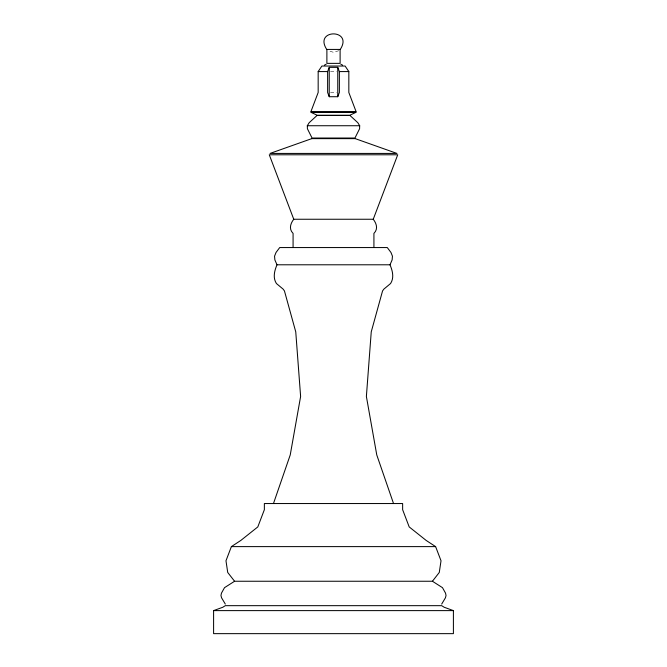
<?xml version="1.0" encoding="UTF-8"?>
<svg xmlns="http://www.w3.org/2000/svg" width="667" height="667" viewBox="0 0 667 667"><rect width="100%" height="100%" fill="white"/><g stroke="black" fill="none" stroke-linecap="round" stroke-linejoin="round"><path stroke-width="0.5" stroke-dasharray="3.33 2.5" d="M338.769 50.717L333.5 52.309L328.231 50.717M330.507 71.577L336.493 71.577M330.507 92.496L336.493 92.496"/><path stroke-width="1" d="M318.167 71.577L318.167 92.496L310.822 111.864L356.178 111.864L348.833 92.496L348.833 71.577L345.114 66.033L321.886 66.033L318.167 71.577L327.63 71.577L329.24 67.35L337.76 67.35L339.37 71.577L339.37 92.496L337.76 96.723L329.24 96.723L327.63 92.496L327.63 71.577M349.983 115.466L357.812 122.686L359.688 125.73L359.58 128.773L354.944 138.036L312.056 138.036L307.42 128.773L307.312 125.73L309.188 122.686L317.025 115.466M393.53 503.543L376.763 454.927L366.383 396.473L371.244 331.866L382.558 290.92L383.875 289.119L390.587 283.517C394.355 277.639 392.529 270.744 390.003 264.791L392.129 259.905L392.454 256.178L390.954 252.451L387.285 247.557L279.715 247.557L276.046 252.451L274.546 256.178L274.871 259.905L276.997 264.791C274.471 270.744 272.645 277.639 276.413 283.517L283.125 289.119L284.442 290.92L295.756 331.866L300.617 396.473L290.237 454.927L273.47 503.543M373.92 247.557L373.92 233.408C378.272 229.106 376.622 223.545 373.245 219.251L397.724 154.786L269.285 154.786L293.755 219.251C290.378 223.545 288.728 229.106 293.08 233.408L293.08 247.557M432.433 581.249L439.278 572.461L441.02 560.772L435.618 546.615L426.205 540.462L409.196 526.922L402.635 509.696L402.635 503.543L264.365 503.543L264.365 509.696L257.804 526.922L240.795 540.462L231.382 546.615L225.98 560.772L227.722 572.461L234.576 581.249L432.433 581.249L442.479 587.66L445.531 593.13L446.04 595.473L445.431 597.815L441.687 604.077M340.203 49.533C353.818 28.681 313.182 28.681 326.797 49.533M234.576 581.249L224.521 587.66L221.469 593.13L220.96 595.473L221.569 597.815L225.313 604.077M324.437 65.133L326.171 64.257M350.183 115.066L355.628 112.498M213.598 610.613L222.803 607.253L225.313 605.669L441.687 605.669L444.197 607.253L453.402 610.613L453.402 633.65L213.598 633.65L213.598 610.613L453.402 610.613M339.37 71.577L348.833 71.577M310.939 112.181L356.07 112.181M317.367 115.266L349.633 115.266M317.342 115.466L349.666 115.466M307.312 125.73L359.688 125.73M293.755 219.251L373.245 219.251M276.997 264.791L390.003 264.791M231.382 546.615L435.618 546.615M311.372 112.498L316.817 115.066M340.837 64.257L342.571 65.133M337.76 67.35L337.76 96.723M329.24 67.35L329.24 96.723M311.764 138.636L270.043 153.427L396.957 153.427L355.236 138.636L311.764 138.636M340.112 49.425L326.888 49.425L326.888 63.365L340.112 63.365L340.112 49.425"/></g></svg>
